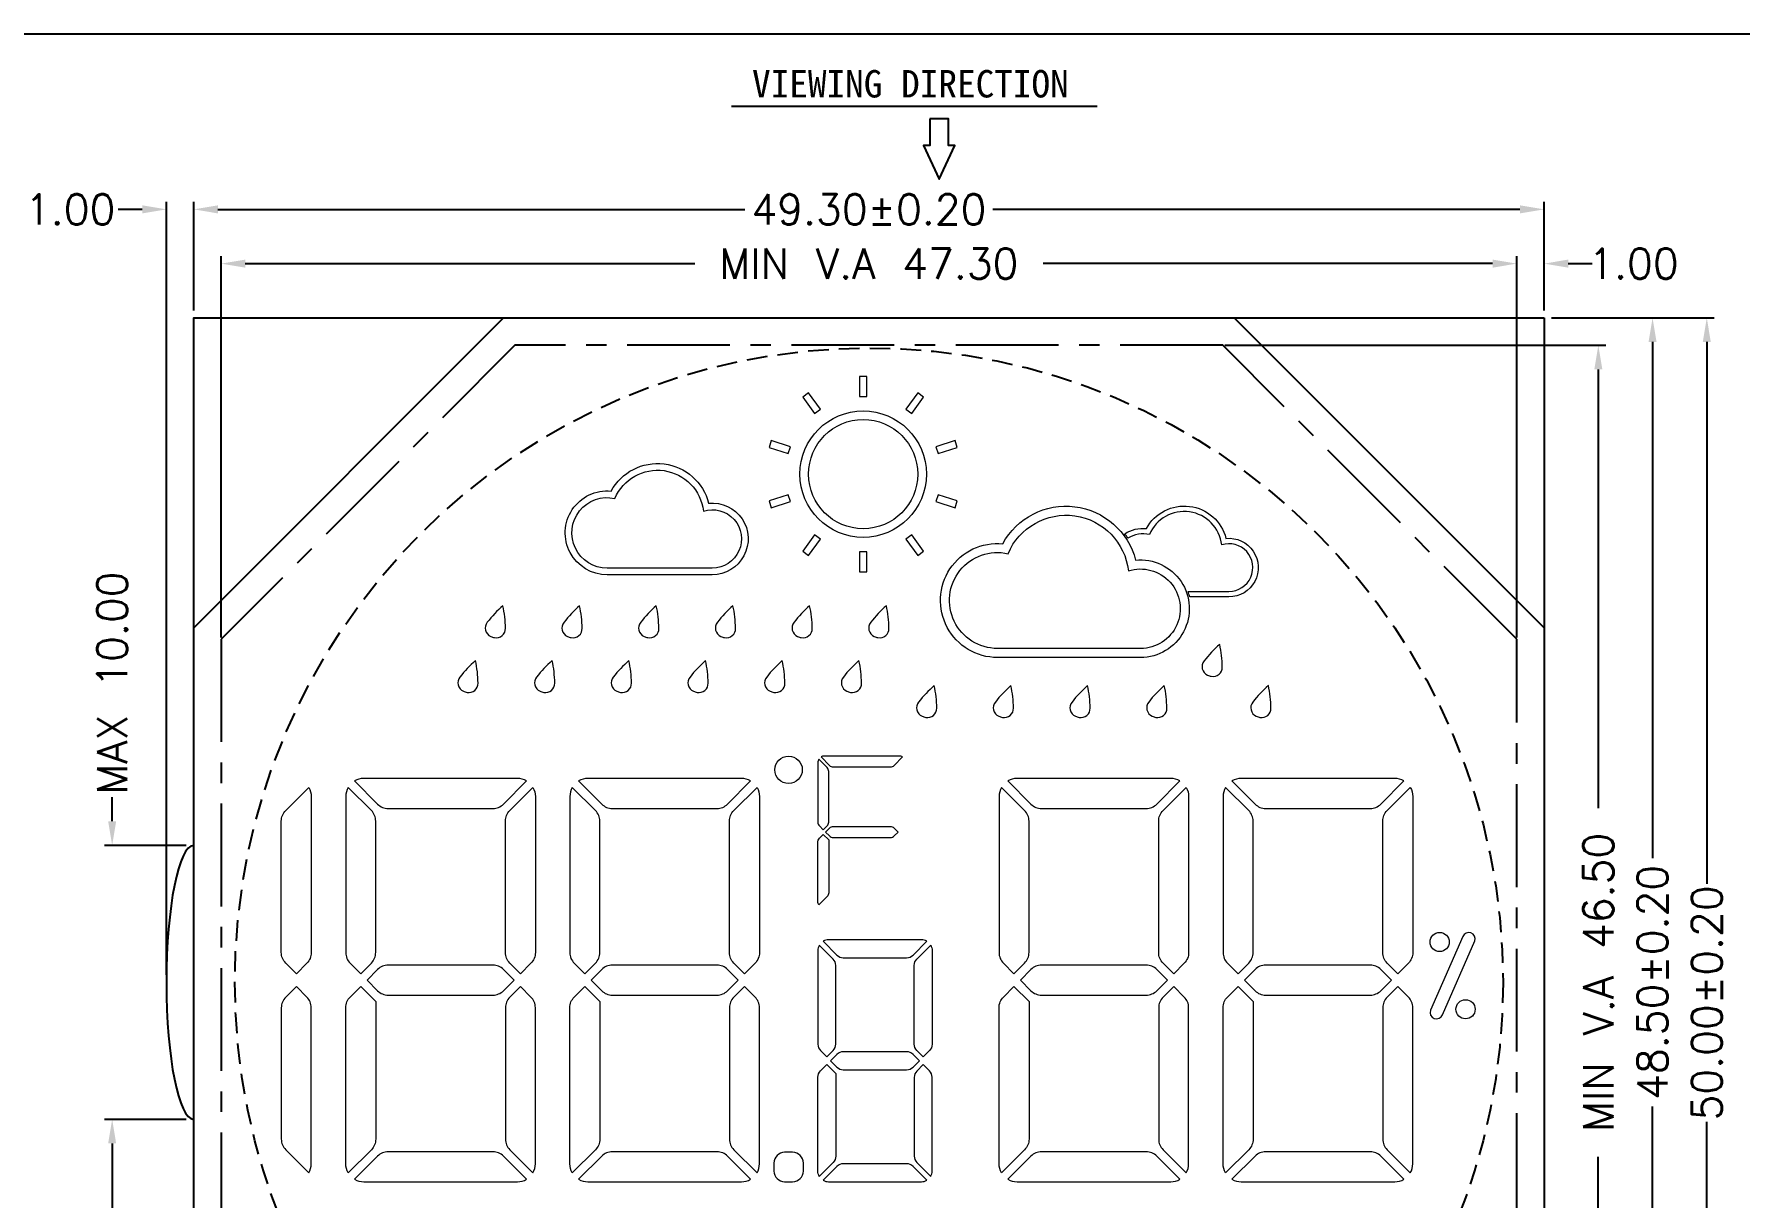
# Model space of a CAD drawing. Header units: millimetres. Extents: x -2138 to 1406, y 307 to 1926.
# Drawn here: x 987.9 to 1050.1, y 365.4 to 407.9 of the extents above; entities that cross this region are included whole.
import ezdxf

# ---------------------------------------------------------------- set-up
doc = ezdxf.new("R2010")
doc.units = ezdxf.units.MM
doc.header["$LTSCALE"] = 3
doc.linetypes.add('CENTER', pattern=[2, 1.25, -0.25, 0.25, -0.25])
doc.linetypes.add('HIDDEN', pattern=[0.375, 0.25, -0.125])
doc.layers.add('dim', color=3, linetype='Continuous')
doc.layers.add('HID', color=3, linetype='HIDDEN')
doc.styles.add('ROMANT', font='SimSun.ttf', dxfattribs={"height": 5})
doc.styles.get("Standard").update_dxf_attribs({"font": 'txt.shx'})
doc.dimstyles.new('LCDDIM', dxfattribs={"dimtxt": 1.1, "dimasz": 0.88, "dimexe": 0.275, "dimexo": 0.275, "dimgap": 0.22, "dimtad": 0, "dimzin": 0, "dimdsep": 46, "dimtxsty": 'Standard', "dimcen": 2.5, "dimadec": 0, "dimazin": 0, "dimtfac": 1, "dimtofl": 0, "dimtmove": 0, "dimatfit": 0, "dimfxl": 0, "dimarcsym": 0})

# ---------------------------------------------------------------- blocks, each defined once
blk = doc.blocks.new('*D67')
at = {"layer": 'Defpoints', "color": 0}
for p in [(992.694, 401.497), (993.694, 397.537), (992.694, 373.287)]:
    blk.add_point(p, dxfattribs=at)
at = {"layer": 'dim', "color": 0, "lineweight": -2}
for p, q in [((992.694, 373.562), (992.694, 401.772)), ((993.694, 397.812), (993.694, 401.772)), ((991.814, 401.497), (990.934, 401.497)), ((994.574, 401.497), (995.454, 401.497))]:
    blk.add_line(p, q, dxfattribs=at)
at = {"layer": 'dim', "color": 0}
for points in [[(991.814, 401.644), (991.814, 401.35), (992.694, 401.497)], [(994.574, 401.644), (994.574, 401.35), (993.694, 401.497)]]:
    blk.add_solid(points, dxfattribs=at)
at = {"layer": 'dim', "color": 0, "insert": (987.23, 401.497), "char_height": 1.1, "attachment_point": 5}
blk.add_mtext('MAX 1.00', dxfattribs=at)
blk = doc.blocks.new('*D68')
at = {"layer": 'Defpoints', "color": 0}
for p in [(993.694, 368.287), (990.714, 347.037), (993.694, 347.037)]:
    blk.add_point(p, dxfattribs=at)
at = {"layer": 'dim', "color": 0, "lineweight": -2}
for p, q in [((993.419, 368.287), (990.439, 368.287)), ((990.714, 367.407), (990.714, 359.899)), ((990.714, 347.917), (990.714, 355.425)), ((993.419, 347.037), (990.439, 347.037))]:
    blk.add_line(p, q, dxfattribs=at)
at = {"layer": 'dim', "color": 0}
for points in [[(990.567, 367.407), (990.86, 367.407), (990.714, 368.287)], [(990.567, 347.917), (990.86, 347.917), (990.714, 347.037)]]:
    blk.add_solid(points, dxfattribs=at)
at = {"layer": 'dim', "color": 0, "insert": (990.714, 357.662), "char_height": 1.1, "attachment_point": 5, "rotation": 90}
blk.add_mtext('21.25', dxfattribs=at)
blk = doc.blocks.new('*D69')
at = {"layer": 'Defpoints', "color": 0}
for p in [(990.714, 378.287), (993.694, 378.287), (993.694, 368.287)]:
    blk.add_point(p, dxfattribs=at)
at = {"layer": 'dim', "color": 0, "lineweight": -2}
for p, q in [((990.714, 379.167), (990.714, 380.047)), ((993.419, 378.287), (990.439, 378.287)), ((993.419, 368.287), (990.439, 368.287)), ((990.714, 367.407), (990.714, 366.527))]:
    blk.add_line(p, q, dxfattribs=at)
at = {"layer": 'dim', "color": 0}
for points in [[(990.567, 379.167), (990.86, 379.167), (990.714, 378.287)], [(990.567, 367.407), (990.86, 367.407), (990.714, 368.287)]]:
    blk.add_solid(points, dxfattribs=at)
at = {"layer": 'dim', "color": 0, "insert": (990.714, 384.209), "char_height": 1.1, "attachment_point": 5, "rotation": 90}
blk.add_mtext('MAX 10.00', dxfattribs=at)
blk = doc.blocks.new('*D70')
at = {"layer": 'Defpoints', "color": 0}
for p in [(1042.994, 399.517), (1042.994, 397.537), (1041.994, 396.037)]:
    blk.add_point(p, dxfattribs=at)
at = {"layer": 'dim', "color": 0, "lineweight": -2}
for p, q in [((1041.114, 399.517), (1040.234, 399.517)), ((1041.994, 396.312), (1041.994, 399.792)), ((1042.994, 397.812), (1042.994, 399.792)), ((1043.874, 399.517), (1044.754, 399.517))]:
    blk.add_line(p, q, dxfattribs=at)
at = {"layer": 'dim', "color": 0}
for points in [[(1041.114, 399.664), (1041.114, 399.37), (1041.994, 399.517)], [(1043.874, 399.664), (1043.874, 399.37), (1042.994, 399.517)]]:
    blk.add_solid(points, dxfattribs=at)
at = {"layer": 'dim', "color": 0, "insert": (1046.257, 399.517), "char_height": 1.1, "attachment_point": 5}
blk.add_mtext('1.00', dxfattribs=at)
blk = doc.blocks.new('*D72')
at = {"layer": 'Defpoints', "color": 0}
for p in [(1031.059, 396.537), (1044.974, 396.537), (1031.721, 350.037)]:
    blk.add_point(p, dxfattribs=at)
at = {"layer": 'dim', "color": 0, "lineweight": -2}
for p, q in [((1031.334, 396.537), (1045.249, 396.537)), ((1044.974, 395.657), (1044.974, 379.649)), ((1044.974, 350.917), (1044.974, 366.925)), ((1031.996, 350.037), (1045.249, 350.037))]:
    blk.add_line(p, q, dxfattribs=at)
at = {"layer": 'dim', "color": 0}
for points in [[(1044.827, 395.657), (1045.12, 395.657), (1044.974, 396.537)], [(1044.827, 350.917), (1045.12, 350.917), (1044.974, 350.037)]]:
    blk.add_solid(points, dxfattribs=at)
at = {"layer": 'dim', "color": 0, "insert": (1044.974, 373.287), "char_height": 1.1, "attachment_point": 5, "rotation": 90}
blk.add_mtext('MIN V.A 46.50', dxfattribs=at)
blk = doc.blocks.new('*D73')
at = {"layer": 'Defpoints', "color": 0}
for p in [(1042.994, 397.537), (1046.954, 397.537), (1042.994, 349.037)]:
    blk.add_point(p, dxfattribs=at)
at = {"layer": 'dim', "color": 0, "lineweight": -2}
for p, q in [((1043.269, 397.537), (1047.229, 397.537)), ((1046.954, 396.657), (1046.954, 377.815)), ((1046.954, 349.917), (1046.954, 368.759)), ((1043.269, 349.037), (1047.229, 349.037))]:
    blk.add_line(p, q, dxfattribs=at)
at = {"layer": 'dim', "color": 0}
for points in [[(1046.807, 396.657), (1047.1, 396.657), (1046.954, 397.537)], [(1046.807, 349.917), (1047.1, 349.917), (1046.954, 349.037)]]:
    blk.add_solid(points, dxfattribs=at)
at = {"layer": 'dim', "color": 0, "insert": (1046.954, 373.287), "char_height": 1.1, "attachment_point": 5, "rotation": 90}
blk.add_mtext('48.50±0.20', dxfattribs=at)
blk = doc.blocks.new('*D74')
at = {"layer": 'Defpoints', "color": 0}
for p in [(1042.994, 397.537), (1048.934, 397.537), (1042.994, 347.537)]:
    blk.add_point(p, dxfattribs=at)
at = {"layer": 'dim', "color": 0, "lineweight": -2}
for p, q in [((1043.269, 397.537), (1049.209, 397.537)), ((1048.934, 396.657), (1048.934, 376.882)), ((1048.934, 348.417), (1048.934, 368.192)), ((1043.269, 347.537), (1049.209, 347.537))]:
    blk.add_line(p, q, dxfattribs=at)
at = {"layer": 'dim', "color": 0}
for points in [[(1048.787, 396.657), (1049.08, 396.657), (1048.934, 397.537)], [(1048.787, 348.417), (1049.08, 348.417), (1048.934, 347.537)]]:
    blk.add_solid(points, dxfattribs=at)
at = {"layer": 'dim', "color": 0, "insert": (1048.934, 372.537), "char_height": 1.1, "attachment_point": 5, "rotation": 90}
blk.add_mtext('50.00±0.20', dxfattribs=at)
blk = doc.blocks.new('*D77')
at = {"layer": 'Defpoints', "color": 0}
for p in [(1041.994, 399.517), (994.694, 385.602), (1041.994, 385.602)]:
    blk.add_point(p, dxfattribs=at)
at = {"layer": 'dim', "color": 0, "lineweight": -2}
for p, q in [((994.694, 385.877), (994.694, 399.792)), ((995.574, 399.517), (1011.982, 399.517)), ((1041.114, 399.517), (1024.705, 399.517)), ((1041.994, 385.877), (1041.994, 399.792))]:
    blk.add_line(p, q, dxfattribs=at)
at = {"layer": 'dim', "color": 0}
for points in [[(995.574, 399.664), (995.574, 399.37), (994.694, 399.517)], [(1041.114, 399.664), (1041.114, 399.37), (1041.994, 399.517)]]:
    blk.add_solid(points, dxfattribs=at)
at = {"layer": 'dim', "color": 0, "insert": (1018.344, 399.517), "char_height": 1.1, "attachment_point": 5}
blk.add_mtext('MIN V.A 47.30', dxfattribs=at)
blk = doc.blocks.new('*D78')
at = {"layer": 'Defpoints', "color": 0}
for p in [(1042.994, 401.497), (993.694, 397.537), (1042.994, 397.537)]:
    blk.add_point(p, dxfattribs=at)
at = {"layer": 'dim', "color": 0, "lineweight": -2}
for p, q in [((993.694, 397.812), (993.694, 401.772)), ((1042.994, 397.812), (1042.994, 401.772)), ((994.574, 401.497), (1013.815, 401.497)), ((1042.114, 401.497), (1022.872, 401.497))]:
    blk.add_line(p, q, dxfattribs=at)
at = {"layer": 'dim', "color": 0}
for points in [[(994.574, 401.644), (994.574, 401.35), (993.694, 401.497)], [(1042.114, 401.644), (1042.114, 401.35), (1042.994, 401.497)]]:
    blk.add_solid(points, dxfattribs=at)
at = {"layer": 'dim', "color": 0, "insert": (1018.344, 401.497), "char_height": 1.1, "attachment_point": 5}
blk.add_mtext('49.30±0.20', dxfattribs=at)

msp = doc.modelspace()

# ---------------------------------------------------------------- linework, layer by layer
at = {"color": 0}
msp.add_line((1013.332, 405.269), (1026.678, 405.269), dxfattribs=at)
at = {"ltscale": 0.1}
msp.add_lwpolyline([(1082.011, 407.892), (938.863, 407.892), (938.863, 306.666), (1082.011, 306.666)], close=True, dxfattribs=at)
at = {"color": 0}
msp.add_lwpolyline([(1020.562, 404.802), (1020.562, 403.831), (1020.331, 403.831), (1020.907, 402.602), (1021.483, 403.831), (1021.253, 403.831), (1021.253, 404.802)], close=True, dxfattribs=at)
msp.add_lwpolyline([(1042.994, 397.537), (1042.994, 347.537), (993.694, 347.537), (993.694, 397.537)], close=True)
for points in [[(1005.007, 397.537), (993.694, 386.223)], [(1042.994, 386.223), (1031.68, 397.537)]]:
    msp.add_lwpolyline(points)
at = {"linetype": 'CENTER'}
msp.add_lwpolyline([(1031.266, 396.537), (1005.421, 396.537), (994.694, 385.809), (994.694, 358.765), (1003.421, 350.037), (1033.266, 350.037), (1041.994, 358.765), (1041.994, 385.809)], close=True, dxfattribs=at)
at = {"lineweight": 0}
for points in [[(1018.002, 395.403), (1018.002, 394.668), (1018.264, 394.668), (1018.264, 395.403)], [(1015.929, 394.644), (1016.361, 394.049), (1016.574, 394.204), (1016.142, 394.798)], [(1020.124, 394.798), (1019.692, 394.204), (1019.904, 394.049), (1020.336, 394.644)], [(1014.699, 392.812), (1015.398, 392.585), (1015.479, 392.835), (1014.78, 393.062)], [(1021.486, 393.062), (1020.787, 392.835), (1020.868, 392.585), (1021.567, 392.812)], [(1014.78, 390.607), (1015.479, 390.834), (1015.398, 391.084), (1014.699, 390.857)], [(1021.567, 390.857), (1020.868, 391.084), (1020.787, 390.834), (1021.486, 390.607)], [(1016.142, 388.871), (1016.574, 389.465), (1016.361, 389.62), (1015.929, 389.025)], [(1020.336, 389.025), (1019.904, 389.62), (1019.692, 389.465), (1020.124, 388.871)], [(1018.264, 388.266), (1018.264, 389.001), (1018.002, 389.001), (1018.002, 388.266)]]:
    msp.add_lwpolyline(points, close=True, dxfattribs=at)
for points in [[(1012.492, 390.773, -1.05221), (1012.625, 388.162), (1008.786, 388.162, -1.048484), (1008.931, 391.215, -0.681114)], [(1012.299, 390.486, -1.168759), (1012.625, 388.404), (1008.786, 388.404, -1.118179), (1009.071, 390.948, -0.771436)], [(1028.079, 388.694, -1.05221), (1028.26, 385.142), (1023.037, 385.142, -1.048484), (1023.233, 389.296, -0.681114)], [(1027.686, 389.661, -0.166253), (1028.472, 389.849, -0.681114), (1031.38, 389.488, -1.05221), (1031.488, 387.356), (1030.056, 387.356, 0.028015), (1029.996, 387.554), (1031.488, 387.554, 1.168759), (1031.222, 389.253, 0.771436), (1028.587, 389.63, 0.197214), (1027.8, 389.498, 0.018431)], [(1027.817, 388.304, -1.168759), (1028.26, 385.472), (1023.037, 385.472, -1.118179), (1023.424, 388.932, -0.771436)]]:
    msp.add_lwpolyline(points, format="xyb", close=True, dxfattribs=at)
at = {"lineweight": 0, "ltscale": 0.1}
for points in [[(1004.673, 385.868, 0.483855), (1005.073, 386.209, 0.051129), (1004.979, 387.032, 0.051129), (1004.411, 386.429, 0.494902), (1004.537, 385.912, 0.060401)], [(1007.473, 385.868, 0.483855), (1007.873, 386.209, 0.051129), (1007.779, 387.032, 0.051129), (1007.211, 386.429, 0.494902), (1007.337, 385.912, 0.060401)], [(1010.273, 385.868, 0.483855), (1010.673, 386.209, 0.051129), (1010.579, 387.032, 0.051129), (1010.011, 386.429, 0.494902), (1010.137, 385.912, 0.060401)], [(1013.073, 385.868, 0.483855), (1013.473, 386.209, 0.051129), (1013.379, 387.032, 0.051129), (1012.811, 386.429, 0.494902), (1012.937, 385.912, 0.060401)], [(1015.873, 385.868, 0.483855), (1016.273, 386.209, 0.051129), (1016.179, 387.032, 0.051129), (1015.611, 386.429, 0.494902), (1015.737, 385.912, 0.060401)], [(1018.673, 385.868, 0.483855), (1019.073, 386.209, 0.051129), (1018.979, 387.032, 0.051129), (1018.411, 386.429, 0.494902), (1018.537, 385.912, 0.060401)], [(1030.843, 384.456, 0.483855), (1031.242, 384.797, 0.051129), (1031.149, 385.62, 0.051129), (1030.581, 385.018, 0.494902), (1030.706, 384.5, 0.060401)], [(1003.673, 383.868, 0.483855), (1004.073, 384.209, 0.051129), (1003.979, 385.032, 0.051129), (1003.411, 384.429, 0.494902), (1003.537, 383.912, 0.060401)], [(1006.473, 383.868, 0.483855), (1006.873, 384.209, 0.051129), (1006.779, 385.032, 0.051129), (1006.211, 384.429, 0.494902), (1006.337, 383.912, 0.060401)], [(1009.273, 383.868, 0.483855), (1009.673, 384.209, 0.051129), (1009.579, 385.032, 0.051129), (1009.011, 384.429, 0.494902), (1009.137, 383.912, 0.060401)], [(1012.073, 383.868, 0.483855), (1012.473, 384.209, 0.051129), (1012.379, 385.032, 0.051129), (1011.811, 384.429, 0.494902), (1011.937, 383.912, 0.060401)], [(1014.873, 383.868, 0.483855), (1015.273, 384.209, 0.051129), (1015.179, 385.032, 0.051129), (1014.611, 384.429, 0.494902), (1014.737, 383.912, 0.060401)], [(1017.673, 383.868, 0.483855), (1018.073, 384.209, 0.051129), (1017.979, 385.032, 0.051129), (1017.411, 384.429, 0.494902), (1017.537, 383.912, 0.060401)], [(1020.421, 382.956, 0.483855), (1020.82, 383.297, 0.051129), (1020.727, 384.12, 0.051129), (1020.159, 383.518, 0.494902), (1020.285, 383, 0.060401)], [(1023.221, 382.956, 0.483855), (1023.62, 383.297, 0.051129), (1023.527, 384.12, 0.051129), (1022.959, 383.518, 0.494902), (1023.085, 383, 0.060401)], [(1026.021, 382.956, 0.483855), (1026.42, 383.297, 0.051129), (1026.327, 384.12, 0.051129), (1025.759, 383.518, 0.494902), (1025.885, 383, 0.060401)], [(1028.821, 382.956, 0.483855), (1029.22, 383.297, 0.051129), (1029.127, 384.12, 0.051129), (1028.559, 383.518, 0.494902), (1028.685, 383, 0.060401)], [(1032.621, 382.956, 0.483855), (1033.02, 383.297, 0.051129), (1032.927, 384.12, 0.051129), (1032.359, 383.518, 0.494902), (1032.485, 383, 0.060401)], [(1016.511, 381.429, 0.133447), (1016.478, 381.308), (1016.478, 379.135, 0.198912), (1016.536, 378.994), (1016.676, 378.855), (1016.817, 378.996, 0.198912), (1016.875, 379.136), (1016.875, 380.982, 0.198912), (1016.817, 381.123)], [(1016.595, 381.513), (1016.9, 381.207, 0.198912), (1017.041, 381.149), (1019.126, 381.149, 0.198912), (1019.266, 381.207), (1019.571, 381.513, 0.134596), (1019.45, 381.546), (1016.716, 381.546, 0.134498)], [(999.564, 380.636), (1000.407, 379.793, 0.198912), (1000.794, 379.633), (1004.614, 379.633, 0.198912), (1005.001, 379.793), (1005.844, 380.636, 0.134596), (1005.509, 380.728), (999.899, 380.728, 0.134498)], [(1007.746, 380.636), (1008.589, 379.793, 0.198912), (1008.976, 379.633), (1012.795, 379.633, 0.198912), (1013.182, 379.793), (1014.025, 380.636, 0.134596), (1013.69, 380.728), (1008.081, 380.728, 0.134498)], [(1023.416, 380.636), (1024.259, 379.793, 0.198912), (1024.646, 379.633), (1028.465, 379.633, 0.198912), (1028.853, 379.793), (1029.695, 380.636, 0.134596), (1029.36, 380.728), (1023.751, 380.728, 0.134498)], [(1031.598, 380.636), (1032.441, 379.793, 0.198912), (1032.828, 379.633), (1036.647, 379.633, 0.198912), (1037.034, 379.793), (1037.877, 380.636, 0.134596), (1037.542, 380.728), (1031.932, 380.728, 0.134498)], [(997.894, 380.403, -0.133349), (997.984, 380.071), (997.984, 374.373, -0.198912), (997.824, 373.986), (997.439, 373.601), (997.049, 373.99, -0.198912), (996.889, 374.377), (996.889, 379.172, -0.198912), (997.049, 379.559)], [(999.333, 380.403, 0.133447), (999.242, 380.071), (999.242, 374.373, 0.198912), (999.403, 373.986), (999.788, 373.601), (1000.177, 373.99, 0.198912), (1000.337, 374.377), (1000.337, 379.172, 0.198912), (1000.177, 379.559)], [(1006.075, 380.403, -0.133349), (1006.166, 380.071), (1006.166, 374.373, -0.198912), (1006.005, 373.986), (1005.62, 373.601), (1005.231, 373.99, -0.198912), (1005.071, 374.377), (1005.071, 379.172, -0.198912), (1005.231, 379.559)], [(1007.514, 380.403, 0.133447), (1007.424, 380.071), (1007.424, 374.373, 0.198912), (1007.584, 373.986), (1007.969, 373.601), (1008.358, 373.99, 0.198912), (1008.519, 374.377), (1008.519, 379.172, 0.198912), (1008.358, 379.559)], [(1014.257, 380.403, -0.133349), (1014.347, 380.071), (1014.347, 374.373, -0.198912), (1014.187, 373.986), (1013.802, 373.601), (1013.412, 373.99, -0.198912), (1013.252, 374.377), (1013.252, 379.172, -0.198912), (1013.412, 379.559)], [(1023.184, 380.403, 0.133447), (1023.094, 380.071), (1023.094, 374.373, 0.198912), (1023.254, 373.986), (1023.64, 373.601), (1024.029, 373.99, 0.198912), (1024.189, 374.377), (1024.189, 379.172, 0.198912), (1024.029, 379.559)], [(1029.927, 380.403, -0.133349), (1030.017, 380.071), (1030.017, 374.373, -0.198912), (1029.857, 373.986), (1029.472, 373.601), (1029.083, 373.99, -0.198912), (1028.922, 374.377), (1028.922, 379.172, -0.198912), (1029.083, 379.559)], [(1031.366, 380.403, 0.133447), (1031.275, 380.071), (1031.275, 374.373, 0.198912), (1031.436, 373.986), (1031.821, 373.601), (1032.21, 373.99, 0.198912), (1032.37, 374.377), (1032.37, 379.172, 0.198912), (1032.21, 379.559)], [(1038.109, 380.403, -0.133349), (1038.199, 380.071), (1038.199, 374.373, -0.198912), (1038.038, 373.986), (1037.654, 373.601), (1037.264, 373.99, -0.198912), (1037.104, 374.377), (1037.104, 379.172, -0.198912), (1037.264, 379.559)], [(1016.511, 376.112, -0.133447), (1016.478, 376.233), (1016.478, 378.406, -0.198912), (1016.536, 378.547), (1016.676, 378.686), (1016.875, 378.487), (1016.875, 376.559, -0.198912), (1016.817, 376.418)], [(1016.76, 378.771), (1016.9, 378.63, 0.198912), (1017.041, 378.572), (1019.126, 378.572, 0.198912), (1019.266, 378.63), (1019.406, 378.771), (1019.266, 378.911, 0.198912), (1019.126, 378.969), (1017.041, 378.969, 0.198912), (1016.9, 378.911)], [(1039.283, 372.108), (1040.463, 374.797, 1), (1040.025, 374.957), (1038.844, 372.268, 1)], [(1016.532, 374.646, 0.133447), (1016.478, 374.446), (1016.478, 371.028, 0.198912), (1016.574, 370.796), (1016.806, 370.564), (1017.039, 370.798, 0.198912), (1017.135, 371.03), (1017.135, 373.907, 0.198912), (1017.039, 374.139)], [(1016.671, 374.785), (1017.177, 374.28, 0.198912), (1017.409, 374.184), (1019.721, 374.184, 0.198912), (1019.953, 374.28), (1020.459, 374.785, 0.134596), (1020.258, 374.841), (1016.872, 374.841, 0.134498)], [(1020.598, 374.646, -0.133349), (1020.652, 374.446), (1020.652, 371.028, -0.198912), (1020.556, 370.795), (1020.325, 370.564), (1020.091, 370.798, -0.198912), (1019.995, 371.03), (1019.995, 373.907, -0.198912), (1020.091, 374.139)], [(1000.02, 373.369), (1000.407, 372.982, 0.198912), (1000.794, 372.821), (1004.614, 372.821, 0.198912), (1005.001, 372.982), (1005.388, 373.369), (1005.001, 373.756, 0.198912), (1004.614, 373.916), (1000.794, 373.916, 0.198912), (1000.407, 373.756)], [(1008.202, 373.369), (1008.589, 372.982, 0.198912), (1008.976, 372.821), (1012.795, 372.821, 0.198912), (1013.182, 372.982), (1013.57, 373.369), (1013.182, 373.756, 0.198912), (1012.795, 373.916), (1008.976, 373.916, 0.198912), (1008.589, 373.756)], [(1023.872, 373.369), (1024.259, 372.982, 0.198912), (1024.646, 372.821), (1028.465, 372.821, 0.198912), (1028.853, 372.982), (1029.24, 373.369), (1028.853, 373.756, 0.198912), (1028.465, 373.916), (1024.646, 373.916, 0.198912), (1024.259, 373.756)], [(1032.053, 373.369), (1032.441, 372.982, 0.198912), (1032.828, 372.821), (1036.647, 372.821, 0.198912), (1037.034, 372.982), (1037.421, 373.369), (1037.034, 373.756, 0.198912), (1036.647, 373.916), (1032.828, 373.916, 0.198912), (1032.441, 373.756)], [(997.894, 366.334, 0.133349), (997.984, 366.667), (997.984, 372.364, 0.198912), (997.824, 372.751), (997.439, 373.136), (997.049, 372.747, 0.198912), (996.889, 372.36), (996.889, 367.566, 0.198912), (997.049, 367.179)], [(999.333, 366.334, -0.133447), (999.242, 366.667), (999.242, 372.364, -0.198912), (999.403, 372.751), (999.788, 373.136), (1000.337, 372.587), (1000.337, 367.565, -0.198912), (1000.177, 367.178)], [(1006.075, 366.334, 0.133349), (1006.166, 366.667), (1006.166, 372.364, 0.198912), (1006.005, 372.751), (1005.62, 373.136), (1005.231, 372.747, 0.198912), (1005.071, 372.36), (1005.071, 367.566, 0.198912), (1005.231, 367.179)], [(1007.514, 366.334, -0.133447), (1007.424, 366.667), (1007.424, 372.364, -0.198912), (1007.584, 372.751), (1007.969, 373.136), (1008.519, 372.587), (1008.519, 367.565, -0.198912), (1008.358, 367.178)], [(1014.257, 366.334, 0.133349), (1014.347, 366.667), (1014.347, 372.364, 0.198912), (1014.187, 372.751), (1013.802, 373.136), (1013.412, 372.747, 0.198912), (1013.252, 372.36), (1013.252, 367.566, 0.198912), (1013.412, 367.179)], [(1023.184, 366.334, -0.133447), (1023.094, 366.667), (1023.094, 372.364, -0.198912), (1023.254, 372.751), (1023.64, 373.136), (1024.189, 372.587), (1024.189, 367.565, -0.198912), (1024.029, 367.178)], [(1029.927, 366.334, 0.133349), (1030.017, 366.667), (1030.017, 372.364, 0.198912), (1029.857, 372.751), (1029.472, 373.136), (1029.083, 372.747, 0.198912), (1028.922, 372.36), (1028.922, 367.566, 0.198912), (1029.083, 367.179)], [(1031.366, 366.334, -0.133447), (1031.275, 366.667), (1031.275, 372.364, -0.198912), (1031.436, 372.751), (1031.821, 373.136), (1032.37, 372.587), (1032.37, 367.565, -0.198912), (1032.21, 367.178)], [(1038.109, 366.334, 0.133349), (1038.199, 366.667), (1038.199, 372.364, 0.198912), (1038.038, 372.751), (1037.654, 373.136), (1037.264, 372.747, 0.198912), (1037.104, 372.36), (1037.104, 367.566, 0.198912), (1037.264, 367.179)], [(1016.945, 370.425), (1017.177, 370.193, 0.198912), (1017.409, 370.097), (1019.721, 370.097, 0.198912), (1019.953, 370.193), (1020.186, 370.425), (1019.953, 370.657, 0.198912), (1019.721, 370.754), (1017.409, 370.754, 0.198912), (1017.177, 370.657)], [(1016.532, 366.204, -0.133447), (1016.478, 366.404), (1016.478, 369.822, -0.198912), (1016.574, 370.055), (1016.806, 370.286), (1017.135, 369.956), (1017.135, 366.943, -0.198912), (1017.039, 366.711)], [(1020.598, 366.204, 0.133349), (1020.652, 366.404), (1020.652, 369.822, 0.198912), (1020.556, 370.055), (1020.325, 370.286), (1020.091, 370.052, 0.198912), (1019.995, 369.82), (1019.995, 366.943, 0.198912), (1020.091, 366.711)], [(999.564, 366.101, 0.134498), (999.899, 366.01), (1005.509, 366.01, 0.134596), (1005.844, 366.101), (1005.001, 366.944, 0.198912), (1004.614, 367.105), (1000.794, 367.105, 0.198912), (1000.407, 366.944)], [(1007.746, 366.101, 0.134498), (1008.081, 366.01), (1013.69, 366.01, 0.134596), (1014.025, 366.101), (1013.182, 366.944, 0.198912), (1012.795, 367.105), (1008.976, 367.105, 0.198912), (1008.589, 366.944)], [(1015.95, 366.4), (1015.95, 366.693, 0.414214), (1015.559, 367.084), (1015.266, 367.084, 0.414214), (1014.876, 366.693), (1014.876, 366.4, 0.414214), (1015.266, 366.01), (1015.559, 366.01, 0.414214)], [(1023.416, 366.101, 0.134498), (1023.751, 366.01), (1029.36, 366.01, 0.134596), (1029.695, 366.101), (1028.853, 366.944, 0.198912), (1028.465, 367.105), (1024.646, 367.105, 0.198912), (1024.259, 366.944)], [(1031.598, 366.101, 0.134498), (1031.932, 366.01), (1037.542, 366.01, 0.134596), (1037.877, 366.101), (1037.034, 366.944, 0.198912), (1036.647, 367.105), (1032.828, 367.105, 0.198912), (1032.441, 366.944)], [(1016.671, 366.065, 0.134498), (1016.872, 366.01), (1020.258, 366.01, 0.134596), (1020.459, 366.065), (1019.953, 366.57, 0.198912), (1019.721, 366.667), (1017.409, 366.667, 0.198912), (1017.177, 366.57)]]:
    msp.add_lwpolyline(points, format="xyb", close=True, dxfattribs=at)
at = {"lineweight": 0}
for radius in [2.308, 1.993]:
    msp.add_circle((1018.133, 391.835), radius, dxfattribs=at)
at = {"lineweight": 0, "ltscale": 0.1}
for centre, radius in [((1015.411, 381.046), 0.5), ((1039.18, 374.76), 0.35), ((1040.127, 372.305), 0.35)]:
    msp.add_circle(centre, radius, dxfattribs=at)
msp.add_ellipse((993.694, 373.287), major_axis=(0, -5), ratio=0.2, start_param=3.141593, end_param=6.283185)
at = {"layer": 'HID'}
msp.add_circle((1018.344, 373.287), 23.15, dxfattribs=at)

# ---------------------------------------------------------------- texts
at = {"color": 0, "style": 'ROMANT'}
msp.add_text('VIEWING DIRECTION', height=1, dxfattribs=at).set_placement((1014.075, 405.581))

# ---------------------------------------------------------------- dimensions: what is measured, and where the dimension line sits
at = {"layer": 'dim'}
for base, p1, p2, text, picture, middle in [((992.694, 401.497), (993.694, 397.537), (992.694, 373.287), 'MAX <>', '*D67', (987.23, 401.497)), ((1041.994, 399.517), (994.694, 385.602), (1041.994, 385.602), 'MIN V.A <>', '*D77', (1018.344, 399.517))]:
    dim = msp.add_linear_dim(base=base, p1=p1, p2=p2, text=text, dimstyle='LCDDIM', dxfattribs=at)
    dim.commit()
    dim.dimension.update_dxf_attribs({"geometry": picture, "text_midpoint": middle})
dim = msp.add_aligned_dim(p1=(993.694, 397.537), p2=(1042.994, 397.537), distance=3.96, text='<>%%p0.20', dimstyle='LCDDIM', dxfattribs=at)
dim.commit()
dim.dimension.update_dxf_attribs({"geometry": '*D78', "text_midpoint": (1018.344, 401.497)})
dim = msp.add_linear_dim(base=(1042.994, 399.517), p1=(1041.994, 396.037), p2=(1042.994, 397.537), dimstyle='LCDDIM', dxfattribs=at)
dim.commit()
dim.dimension.update_dxf_attribs({"geometry": '*D70', "text_midpoint": (1046.257, 399.517)})
for base, p1, p2, text, picture, middle in [((1046.954, 397.537), (1042.994, 349.037), (1042.994, 397.537), '<>%%p0.20', '*D73', (1046.954, 373.287)), ((1048.934, 397.537), (1042.994, 347.537), (1042.994, 397.537), '<>%%p0.20', '*D74', (1048.934, 372.537)), ((1044.974, 396.537), (1031.721, 350.037), (1031.059, 396.537), 'MIN V.A <>', '*D72', (1044.974, 373.287)), ((990.714, 378.287), (993.694, 368.287), (993.694, 378.287), 'MAX <>', '*D69', (990.714, 384.209))]:
    dim = msp.add_linear_dim(base=base, p1=p1, p2=p2, angle=90, text=text, dimstyle='LCDDIM', dxfattribs=at)
    dim.commit()
    dim.dimension.update_dxf_attribs({"geometry": picture, "text_midpoint": middle})
dim = msp.add_linear_dim(base=(990.714, 347.037), p1=(993.694, 368.287), p2=(993.694, 347.037), angle=90, dimstyle='LCDDIM', dxfattribs=at)
dim.commit()
dim.dimension.update_dxf_attribs({"geometry": '*D68', "text_midpoint": (990.714, 357.662)})

doc.saveas('drawing.dxf')
